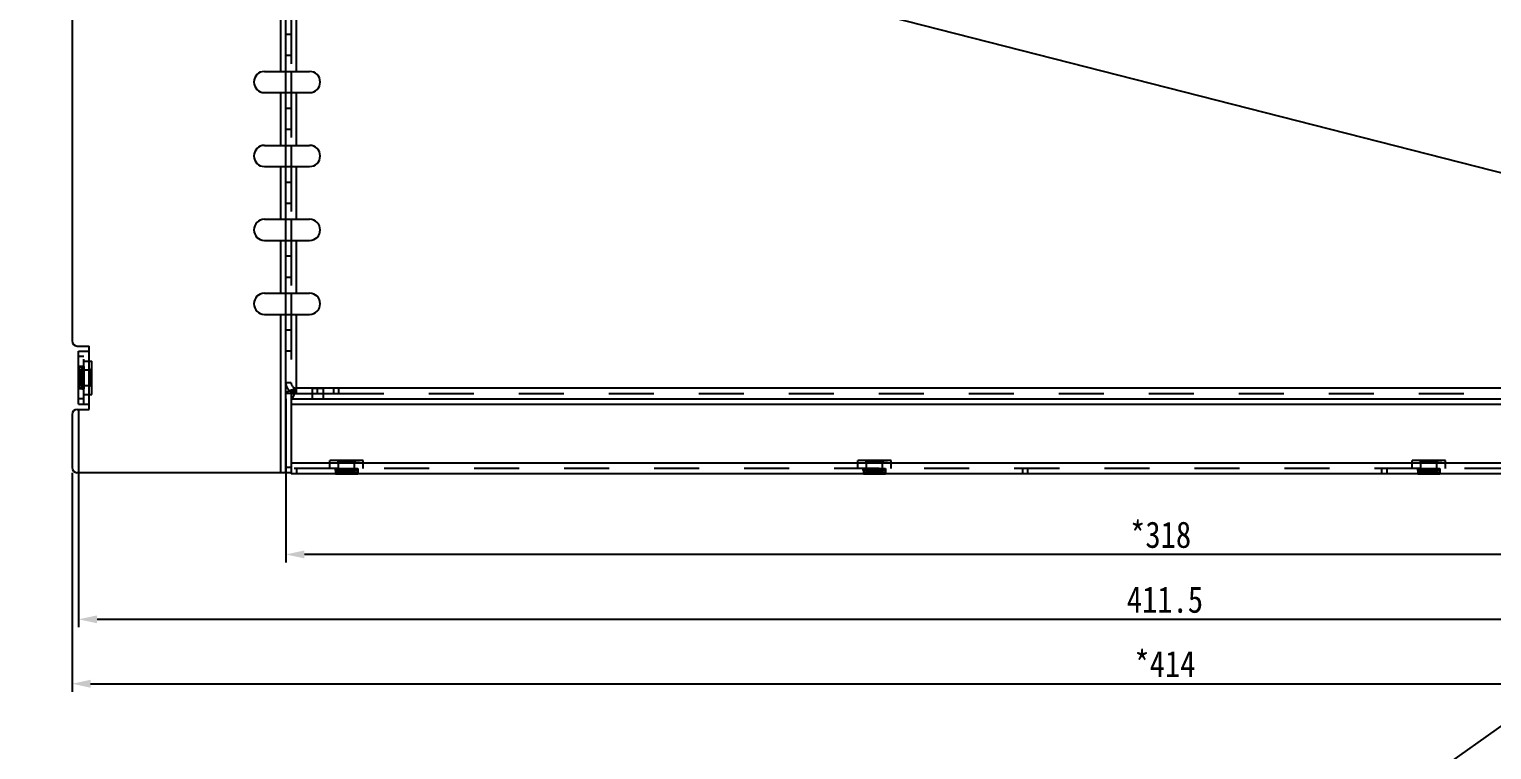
# Model space of a CAD drawing. Header units: millimetres. Extents: x 0 to 8948, y -1340 to 1100.
# Drawn here: x 2019.4 to 2296.4, y 403.5 to 539.9 of the extents above; entities that cross this region are included whole.
import ezdxf

# ---------------------------------------------------------------- set-up
doc = ezdxf.new("R2010")
doc.units = ezdxf.units.MM
doc.header["$LTSCALE"] = 85.25
doc.header["$PDMODE"] = 3
doc.header["$PDSIZE"] = 8
doc.linetypes.add('HIDDEN', pattern=[0.2, 0.1, -0.1])
doc.layers.get('0').update_dxf_attribs({"linetype": 'CONTINUOUS'})
doc.layers.get('Defpoints').update_dxf_attribs({"linetype": 'CONTINUOUS'})
doc.layers.add('02___PRT_ALL_AXES', color=7, linetype='CONTINUOUS')
doc.layers.add('DEFAULT_2', color=8, linetype='HIDDEN')
doc.styles.get("Standard").update_dxf_attribs({"font": 'txt', "width": 0.85})
doc.dimstyles.new('DIMSTYLE_1', dxfattribs={"dimtxt": 5, "dimasz": 3.5, "dimexe": 1.5, "dimexo": 1, "dimgap": 1.25, "dimtad": 1, "dimdsep": 46, "dimtxsty": 'Standard', "dimblk": '_FILLED', "dimblk1": '_FILLED', "dimblk2": '_FILLED', "dimcen": 0.09, "dimadec": 0, "dimazin": 0, "dimtp": 0.01, "dimtm": 0.01, "dimtfac": 1, "dimtofl": 0, "dimtmove": 0, "dimatfit": 3, "dimldrblk": '_FILLED', "dimfxl": 0, "dimtolj": 1, "dimarcsym": 0})

# ---------------------------------------------------------------- blocks, each defined once
blk = doc.blocks.new('_FILLED')
at = {"color": 0, "linetype": 'ByBlock'}
blk.add_solid([(0, 0), (-1, 0.214), (-1, -0.214)], dxfattribs=at)
blk = doc.blocks.new('*D7')
at = {"color": 0, "linetype": 'Continuous', "lineweight": -2, "transparency": 16777216}
for p, q in [((2027.54, 455.95), (2027.54, 414.48)), ((2441.54, 454.45), (2441.54, 414.48)), ((2031.04, 415.98), (2438.04, 415.98))]:
    blk.add_line(p, q, dxfattribs=at)
at = {"layer": 'Defpoints', "color": 0, "linetype": 'Continuous', "transparency": 16777216}
for p in [(2027.54, 456.95), (2441.54, 455.45), (2441.54, 415.98)]:
    blk.add_point(p, dxfattribs=at)
at = {"color": 0, "linetype": 'Continuous', "lineweight": -2, "transparency": 16777216, "xscale": 3.5, "yscale": 3.5, "zscale": 3.5, "rotation": 180}
blk.add_blockref('_FILLED', (2027.54, 415.98), dxfattribs=at)
at = {"color": 0, "linetype": 'Continuous', "lineweight": -2, "transparency": 16777216, "xscale": 3.5, "yscale": 3.5, "zscale": 3.5}
blk.add_blockref('_FILLED', (2441.54, 415.98), dxfattribs=at)
at = {"color": 0, "linetype": 'Continuous', "transparency": 16777216, "insert": (2234.54, 422.23), "char_height": 5, "width": 17, "attachment_point": 2}
blk.add_mtext('\\A1;*414', dxfattribs=at)
blk = doc.blocks.new('*D9')
at = {"color": 0, "linetype": 'Continuous', "lineweight": -2, "transparency": 16777216}
for p, q in [((2068.04, 469.95), (2068.04, 438.97)), ((2386.04, 469.95), (2386.04, 438.97)), ((2382.54, 440.47), (2071.54, 440.47))]:
    blk.add_line(p, q, dxfattribs=at)
at = {"layer": 'Defpoints', "color": 0, "linetype": 'Continuous', "transparency": 16777216}
for p in [(2068.04, 470.95), (2386.04, 470.95), (2068.04, 440.47)]:
    blk.add_point(p, dxfattribs=at)
at = {"color": 0, "linetype": 'Continuous', "lineweight": -2, "transparency": 16777216, "xscale": 3.5, "yscale": 3.5, "zscale": 3.5, "rotation": 180}
blk.add_blockref('_FILLED', (2068.04, 440.47), dxfattribs=at)
at = {"color": 0, "linetype": 'Continuous', "lineweight": -2, "transparency": 16777216, "xscale": 3.5, "yscale": 3.5, "zscale": 3.5}
blk.add_blockref('_FILLED', (2386.04, 440.47), dxfattribs=at)
at = {"color": 0, "linetype": 'Continuous', "transparency": 16777216, "insert": (2233.73, 446.72), "char_height": 5, "width": 17, "attachment_point": 2}
blk.add_mtext('\\A1;*318', dxfattribs=at)
blk = doc.blocks.new('*D15')
at = {"color": 0, "linetype": 'Continuous', "lineweight": -2, "transparency": 16777216}
for p, q in [((2440.29, 479.95), (2440.29, 426.68)), ((2028.79, 467.95), (2028.79, 426.68)), ((2436.79, 428.18), (2032.29, 428.18))]:
    blk.add_line(p, q, dxfattribs=at)
at = {"layer": 'Defpoints', "color": 0, "linetype": 'Continuous', "transparency": 16777216}
for p in [(2440.29, 480.95), (2028.79, 468.95), (2028.79, 428.18)]:
    blk.add_point(p, dxfattribs=at)
at = {"color": 0, "linetype": 'Continuous', "lineweight": -2, "transparency": 16777216, "xscale": 3.5, "yscale": 3.5, "zscale": 3.5, "rotation": 180}
blk.add_blockref('_FILLED', (2028.79, 428.18), dxfattribs=at)
at = {"color": 0, "linetype": 'Continuous', "lineweight": -2, "transparency": 16777216, "xscale": 3.5, "yscale": 3.5, "zscale": 3.5}
blk.add_blockref('_FILLED', (2440.29, 428.18), dxfattribs=at)
at = {"color": 0, "linetype": 'Continuous', "transparency": 16777216, "insert": (2234.54, 434.43), "char_height": 5, "width": 21.25, "attachment_point": 2}
blk.add_mtext('\\A1;411.5', dxfattribs=at)

msp = doc.modelspace()

# ---------------------------------------------------------------- linework, layer by layer
for p, q in [((0, 1100), (4304.922, 0)), ((1723.341, 0), (3273.341, 1100))]:
    msp.add_line(p, q)
at = {"color": 3, "linetype": 'Continuous'}
for p, q in [((2068.039, 455.948), (2068.039, 696.948)), ((2027.539, 576.948), (2027.539, 480.948)), ((2067.039, 541.948), (2067.039, 531.948)), ((2070.039, 531.948), (2070.039, 541.948)), ((2063.981, 531.948), (2072.539, 531.948)), ((2063.981, 527.948), (2072.539, 527.948)), ((2067.039, 527.948), (2067.039, 517.948)), ((2070.039, 517.948), (2070.039, 527.948)), ((2063.981, 517.948), (2072.539, 517.948)), ((2063.981, 513.948), (2072.539, 513.948)), ((2067.039, 513.948), (2067.039, 503.948)), ((2070.039, 503.948), (2070.039, 513.948)), ((2063.981, 503.948), (2072.539, 503.948)), ((2063.981, 499.948), (2072.539, 499.948)), ((2067.039, 499.948), (2067.039, 489.948)), ((2070.039, 489.948), (2070.039, 499.948)), ((2063.981, 489.948), (2072.539, 489.948)), ((2063.981, 485.948), (2072.539, 485.948)), ((2067.039, 485.948), (2067.039, 455.948)), ((2070.039, 471.948), (2070.039, 485.948)), ((2028.539, 479.948), (2030.789, 479.948)), ((2030.789, 467.948), (2030.789, 479.948)), ((2028.789, 468.948), (2028.789, 478.948)), ((2028.789, 478.948), (2030.789, 478.948)), ((2384.039, 471.948), (2070.039, 471.948)), ((2028.789, 468.948), (2030.789, 468.948)), ((2069.039, 469.948), (2069.039, 457.748)), ((2069.039, 469.948), (2385.039, 469.948)), ((2069.039, 468.948), (2385.039, 468.948)), ((2027.539, 466.948), (2027.539, 456.948)), ((2028.539, 467.948), (2030.789, 467.948)), ((2385.039, 457.748), (2069.039, 457.748)), ((2068.039, 455.948), (2028.539, 455.948)), ((2069.039, 455.901), (2069.039, 455.748)), ((2385.039, 455.748), (2069.039, 455.748))]:
    msp.add_line(p, q, dxfattribs=at)
at = {"color": 7, "linetype": 'Continuous'}
for p, q in [((2069.039, 531.948), (2069.039, 527.948)), ((2069.039, 517.948), (2069.039, 513.948)), ((2069.039, 503.948), (2069.039, 499.948)), ((2069.039, 489.948), (2069.039, 485.948)), ((2069.039, 470.948), (2068.039, 470.948)), ((2069.039, 470.948), (2069.039, 469.948)), ((2069.039, 457.748), (2069.039, 455.948)), ((2069.039, 456.948), (2068.039, 456.948)), ((2069.039, 455.948), (2068.039, 455.948))]:
    msp.add_line(p, q, dxfattribs=at)
at = {"color": 3, "linetype": 'Continuous'}
for centre, radius, start, end in [((2063.981, 529.948), 2, 90, 270), ((2072.539, 529.948), 2, 270, 90), ((2063.981, 515.948), 2, 90, 270), ((2072.539, 515.948), 2, 270, 90), ((2063.981, 501.948), 2, 90, 270), ((2072.539, 501.948), 2, 270, 90), ((2063.981, 487.948), 2, 90, 270), ((2072.539, 487.948), 2, 270, 90), ((2028.539, 480.948), 1, 180, 270), ((2070.039, 472.948), 2, 242.28559, 250.01104), ((2028.539, 466.948), 1, 90, 180), ((2028.539, 456.948), 1, 180, 270)]:
    msp.add_arc(centre, radius, start, end, dxfattribs=at)
for points in [[(2068.039, 470.948), (2068.039, 471.046), (2068.17, 471.198), (2068.389, 471.335), (2068.75, 471.513), (2069.307, 471.714), (2069.783, 471.867), (2070.039, 471.948)], [(2069.039, 469.948), (2069.137, 469.948), (2069.289, 470.079), (2069.426, 470.298), (2069.604, 470.659), (2069.805, 471.215), (2069.958, 471.692), (2070.039, 471.948)]]:
    msp.add_open_spline(points, degree=3, knots=[0, 0, 0, 0, 0.1275582, 0.2247905, 0.3461005, 0.6491201, 1, 1, 1, 1], dxfattribs=at)
at = {"color": 7, "linetype": 'Continuous'}
for points in [[(2069.039, 470.948), (2069.039, 471.141), (2069.285, 471.433), (2069.665, 471.709), (2069.911, 471.866), (2070.039, 471.948)], [(2069.039, 470.948), (2069.232, 470.948), (2069.525, 471.194), (2069.8, 471.574), (2069.957, 471.819), (2070.039, 471.948)]]:
    msp.add_open_spline(points, degree=3, knots=[0, 0, 0, 0, 0.4006962, 0.6839153, 1, 1, 1, 1], dxfattribs=at)
at = {"layer": '02___PRT_ALL_AXES', "color": 8, "linetype": 'HIDDEN'}
for p, q in [((2028.789, 476.048), (2028.789, 471.848)), ((2029.789, 476.048), (2028.789, 476.048)), ((2029.789, 476.048), (2029.789, 471.848)), ((2029.789, 471.848), (2028.789, 471.848)), ((2072.989, 471.948), (2072.989, 469.948)), ((2072.989, 471.948), (2075.089, 471.948)), ((2072.989, 470.948), (2075.089, 470.948)), ((2074.039, 470.948), (2074.039, 471.948)), ((2075.089, 471.948), (2075.089, 469.948)), ((2072.989, 469.948), (2075.089, 469.948)), ((2077.439, 456.748), (2077.439, 455.748)), ((2077.439, 456.748), (2081.639, 456.748)), ((2077.439, 455.748), (2081.639, 455.748)), ((2081.639, 456.748), (2081.639, 455.748)), ((2177.439, 456.748), (2181.639, 456.748)), ((2177.439, 456.748), (2177.439, 455.748)), ((2177.439, 455.748), (2181.639, 455.748)), ((2181.639, 456.748), (2181.639, 455.748)), ((2282.439, 456.748), (2286.639, 456.748)), ((2282.439, 456.748), (2282.439, 455.748)), ((2282.439, 455.748), (2286.639, 455.748)), ((2286.639, 456.748), (2286.639, 455.748))]:
    msp.add_line(p, q, dxfattribs=at)
at = {"layer": 'DEFAULT_2', "color": 8, "linetype": 'HIDDEN'}
for p, q in [((2069.039, 541.948), (2069.039, 531.948)), ((2069.039, 538.948), (2068.039, 538.948)), ((2069.039, 534.948), (2068.039, 534.948)), ((2069.039, 527.948), (2069.039, 517.948)), ((2069.039, 524.948), (2068.039, 524.948)), ((2069.039, 520.948), (2068.039, 520.948)), ((2069.039, 513.948), (2069.039, 503.948)), ((2069.039, 510.948), (2068.039, 510.948)), ((2069.039, 506.948), (2068.039, 506.948)), ((2069.039, 499.948), (2069.039, 489.948)), ((2069.039, 496.948), (2068.039, 496.948)), ((2069.039, 492.948), (2068.039, 492.948)), ((2069.039, 485.948), (2069.039, 470.948)), ((2069.039, 482.948), (2068.039, 482.948)), ((2029.789, 477.948), (2028.789, 477.948)), ((2029.789, 468.948), (2029.789, 478.948)), ((2029.789, 477.098), (2031.289, 477.098)), ((2031.289, 470.798), (2031.289, 477.098)), ((2069.039, 478.948), (2068.039, 478.948)), ((2028.819, 476.073), (2028.819, 471.823)), ((2028.819, 476.073), (2028.919, 476.073)), ((2029.119, 475.448), (2028.819, 475.748)), ((2028.919, 476.073), (2028.919, 471.823)), ((2029.409, 475.848), (2028.919, 476.073)), ((2029.119, 475.448), (2029.119, 472.448)), ((2029.119, 475.448), (2030.989, 475.448)), ((2029.409, 476.073), (2029.409, 471.823)), ((2029.409, 476.073), (2029.789, 476.073)), ((2030.989, 475.448), (2031.289, 475.748)), ((2030.989, 475.448), (2030.989, 472.448)), ((2031.269, 473.504), (2031.269, 473.885)), ((2031.289, 473.885), (2031.269, 473.885)), ((2031.269, 473.884), (2031.289, 473.884)), ((2031.269, 473.856), (2031.289, 473.856)), ((2031.289, 473.852), (2031.269, 473.852)), ((2031.269, 473.845), (2031.289, 473.845)), ((2031.269, 473.844), (2031.289, 473.844)), ((2031.289, 473.838), (2031.269, 473.838)), ((2031.269, 473.837), (2031.289, 473.837)), ((2031.269, 473.811), (2031.289, 473.811)), ((2031.269, 473.805), (2031.289, 473.805)), ((2031.269, 473.778), (2031.289, 473.778)), ((2031.269, 473.732), (2031.289, 473.732)), ((2031.269, 473.721), (2031.289, 473.721)), ((2031.269, 473.696), (2031.289, 473.696)), ((2031.269, 473.687), (2031.289, 473.687)), ((2031.269, 473.686), (2031.289, 473.686)), ((2029.119, 472.448), (2028.819, 472.148)), ((2028.819, 471.823), (2028.919, 471.823)), ((2029.409, 472.048), (2028.919, 471.823)), ((2029.119, 472.448), (2030.989, 472.448)), ((2029.409, 471.823), (2029.789, 471.823)), ((2030.989, 472.448), (2031.289, 472.148)), ((2031.269, 473.671), (2031.289, 473.671)), ((2031.269, 473.593), (2031.289, 473.593)), ((2031.269, 473.59), (2031.289, 473.59)), ((2031.269, 473.585), (2031.289, 473.585)), ((2031.289, 473.585), (2031.269, 473.585)), ((2031.269, 473.578), (2031.289, 473.578)), ((2031.269, 473.556), (2031.289, 473.556)), ((2031.269, 473.555), (2031.289, 473.555)), ((2031.269, 473.554), (2031.289, 473.554)), ((2031.269, 473.545), (2031.289, 473.545)), ((2031.269, 473.505), (2031.289, 473.505)), ((2031.269, 473.504), (2031.289, 473.504)), ((2031.269, 471.472), (2031.269, 473.364)), ((2031.269, 473.364), (2031.289, 473.364)), ((2031.269, 473.352), (2031.289, 473.352)), ((2031.269, 473.193), (2031.289, 473.193)), ((2031.269, 473.186), (2031.289, 473.186)), ((2031.269, 473.158), (2031.289, 473.158)), ((2031.269, 473.146), (2031.289, 473.146)), ((2031.269, 473.117), (2031.289, 473.117)), ((2031.269, 473.109), (2031.289, 473.109)), ((2031.269, 473.081), (2031.289, 473.081)), ((2031.289, 473.047), (2031.269, 473.047)), ((2031.269, 472.918), (2031.289, 472.918)), ((2031.289, 472.91), (2031.269, 472.91)), ((2031.269, 472.88), (2031.289, 472.88)), ((2031.289, 472.862), (2031.269, 472.862)), ((2031.269, 472.852), (2031.289, 472.852)), ((2031.269, 472.839), (2031.289, 472.839)), ((2031.269, 472.81), (2031.289, 472.81)), ((2031.289, 472.792), (2031.269, 472.792)), ((2031.269, 472.716), (2031.289, 472.716)), ((2031.269, 472.716), (2031.289, 472.716)), ((2031.269, 472.709), (2031.289, 472.709)), ((2031.269, 472.68), (2031.289, 472.68)), ((2031.269, 472.641), (2031.289, 472.641)), ((2031.269, 472.639), (2031.289, 472.639)), ((2031.269, 472.628), (2031.289, 472.628)), ((2031.289, 472.628), (2031.269, 472.628)), ((2031.289, 472.617), (2031.269, 472.617)), ((2031.269, 472.605), (2031.289, 472.605)), ((2031.269, 472.594), (2031.289, 472.594)), ((2031.289, 472.57), (2031.269, 472.57)), ((2031.269, 472.563), (2031.289, 472.563)), ((2031.269, 472.503), (2031.289, 472.503)), ((2031.289, 472.496), (2031.269, 472.496)), ((2031.269, 472.462), (2031.289, 472.462)), ((2031.269, 472.461), (2031.289, 472.461)), ((2031.289, 472.46), (2031.269, 472.46)), ((2031.269, 472.447), (2031.289, 472.447)), ((2031.269, 472.435), (2031.289, 472.435)), ((2031.289, 472.432), (2031.269, 472.432)), ((2031.269, 472.431), (2031.289, 472.431)), ((2031.269, 472.421), (2031.289, 472.421)), ((2031.289, 472.417), (2031.269, 472.417)), ((2031.269, 472.404), (2031.289, 472.404)), ((2031.269, 472.402), (2031.289, 472.402)), ((2031.269, 472.386), (2031.289, 472.386)), ((2031.269, 472.38), (2031.289, 472.38)), ((2031.289, 472.355), (2031.269, 472.355)), ((2031.269, 472.343), (2031.289, 472.343)), ((2031.269, 472.342), (2031.289, 472.342)), ((2031.269, 472.282), (2031.289, 472.282)), ((2031.269, 472.281), (2031.289, 472.281)), ((2031.269, 472.273), (2031.289, 472.273)), ((2031.269, 472.271), (2031.289, 472.271)), ((2031.269, 472.259), (2031.289, 472.259)), ((2031.269, 472.256), (2031.289, 472.256)), ((2031.269, 472.253), (2031.289, 472.253)), ((2031.289, 472.239), (2031.269, 472.239)), ((2031.269, 472.238), (2031.289, 472.238)), ((2031.269, 472.236), (2031.289, 472.236)), ((2031.269, 472.233), (2031.289, 472.233)), ((2031.269, 472.216), (2031.289, 472.216)), ((2031.269, 472.149), (2031.289, 472.149)), ((2031.269, 472.142), (2031.289, 472.142)), ((2031.269, 472.139), (2031.289, 472.139)), ((2031.269, 472.136), (2031.289, 472.136)), ((2031.269, 472.106), (2031.289, 472.106)), ((2031.269, 472.094), (2031.289, 472.094)), ((2031.269, 472.049), (2031.289, 472.049)), ((2031.289, 472.048), (2031.269, 472.048)), ((2031.269, 472.036), (2031.289, 472.036)), ((2031.269, 472.026), (2031.289, 472.026)), ((2031.269, 472.02), (2031.289, 472.02)), ((2031.269, 472.019), (2031.289, 472.019)), ((2031.269, 471.992), (2031.289, 471.992)), ((2031.269, 471.99), (2031.289, 471.99)), ((2031.269, 471.989), (2031.289, 471.989)), ((2031.269, 471.969), (2031.289, 471.969)), ((2031.269, 471.957), (2031.289, 471.957)), ((2031.269, 471.948), (2031.289, 471.948)), ((2031.269, 471.915), (2031.289, 471.915)), ((2031.269, 471.834), (2031.289, 471.834)), ((2031.269, 471.801), (2031.289, 471.801)), ((2031.289, 471.577), (2031.269, 471.577)), ((2031.269, 471.567), (2031.289, 471.567)), ((2031.269, 471.557), (2031.289, 471.557)), ((2031.269, 471.555), (2031.289, 471.555)), ((2031.289, 471.554), (2031.269, 471.554)), ((2031.269, 471.554), (2031.289, 471.554)), ((2031.269, 471.516), (2031.289, 471.516)), ((2031.289, 471.509), (2031.269, 471.509)), ((2031.269, 471.486), (2031.289, 471.486)), ((2031.269, 471.472), (2031.289, 471.472)), ((2069.039, 472.948), (2068.039, 472.948)), ((2069.039, 470.948), (2070.039, 470.948)), ((2070.039, 470.948), (2070.039, 471.948)), ((2070.039, 470.948), (2078.039, 470.948)), ((2077.039, 471.948), (2077.039, 470.948)), ((2078.039, 471.948), (2078.039, 470.948)), ((2078.039, 470.948), (2376.039, 470.948)), ((2029.789, 469.948), (2028.789, 469.948)), ((2029.789, 470.798), (2031.289, 470.798)), ((2076.389, 456.748), (2076.389, 458.248)), ((2082.689, 458.248), (2076.389, 458.248)), ((2078.039, 457.948), (2077.739, 458.248)), ((2078.039, 456.078), (2078.039, 457.948)), ((2081.039, 457.948), (2078.039, 457.948)), ((2079.603, 458.248), (2079.603, 458.228)), ((2079.603, 458.228), (2079.603, 458.248)), ((2079.984, 458.228), (2079.603, 458.228)), ((2079.631, 458.228), (2079.631, 458.248)), ((2079.635, 458.248), (2079.635, 458.228)), ((2079.642, 458.228), (2079.642, 458.248)), ((2079.644, 458.228), (2079.644, 458.248)), ((2079.65, 458.248), (2079.65, 458.228)), ((2079.65, 458.228), (2079.65, 458.248)), ((2079.676, 458.228), (2079.676, 458.248)), ((2079.682, 458.228), (2079.682, 458.248)), ((2079.71, 458.228), (2079.71, 458.248)), ((2079.755, 458.228), (2079.755, 458.248)), ((2079.767, 458.228), (2079.767, 458.248)), ((2079.791, 458.228), (2079.791, 458.248)), ((2079.8, 458.228), (2079.8, 458.248)), ((2079.801, 458.228), (2079.801, 458.248)), ((2079.816, 458.228), (2079.816, 458.248)), ((2079.894, 458.228), (2079.894, 458.248)), ((2079.898, 458.228), (2079.898, 458.248)), ((2079.902, 458.248), (2079.902, 458.228)), ((2079.903, 458.228), (2079.903, 458.248)), ((2079.909, 458.228), (2079.909, 458.248)), ((2079.931, 458.228), (2079.931, 458.248)), ((2079.932, 458.228), (2079.932, 458.248)), ((2079.933, 458.228), (2079.933, 458.248)), ((2079.942, 458.228), (2079.942, 458.248)), ((2079.982, 458.228), (2079.982, 458.248)), ((2079.984, 458.228), (2079.984, 458.248)), ((2080.124, 458.228), (2080.124, 458.248)), ((2082.015, 458.228), (2080.124, 458.228)), ((2080.135, 458.228), (2080.135, 458.248)), ((2080.294, 458.228), (2080.294, 458.248)), ((2080.302, 458.228), (2080.302, 458.248)), ((2080.33, 458.228), (2080.33, 458.248)), ((2080.341, 458.228), (2080.341, 458.248)), ((2080.37, 458.228), (2080.37, 458.248)), ((2080.378, 458.228), (2080.378, 458.248)), ((2080.406, 458.228), (2080.406, 458.248)), ((2080.441, 458.248), (2080.441, 458.228)), ((2080.569, 458.228), (2080.569, 458.248)), ((2080.577, 458.248), (2080.577, 458.228)), ((2080.608, 458.228), (2080.608, 458.248)), ((2080.625, 458.248), (2080.625, 458.228)), ((2080.635, 458.228), (2080.635, 458.248)), ((2080.648, 458.228), (2080.648, 458.248)), ((2080.677, 458.228), (2080.677, 458.248)), ((2080.695, 458.248), (2080.695, 458.228)), ((2080.771, 458.228), (2080.771, 458.248)), ((2080.771, 458.228), (2080.771, 458.248)), ((2080.779, 458.228), (2080.779, 458.248)), ((2080.808, 458.228), (2080.808, 458.248)), ((2080.846, 458.228), (2080.846, 458.248)), ((2080.848, 458.228), (2080.848, 458.248)), ((2080.859, 458.248), (2080.859, 458.228)), ((2080.859, 458.228), (2080.859, 458.248)), ((2080.87, 458.248), (2080.87, 458.228)), ((2080.882, 458.228), (2080.882, 458.248)), ((2080.893, 458.228), (2080.893, 458.248)), ((2080.917, 458.248), (2080.917, 458.228)), ((2080.925, 458.228), (2080.925, 458.248)), ((2080.984, 458.228), (2080.984, 458.248)), ((2080.991, 458.248), (2080.991, 458.228)), ((2081.025, 458.228), (2081.025, 458.248)), ((2081.026, 458.248), (2081.026, 458.228)), ((2081.027, 458.248), (2081.027, 458.228)), ((2081.039, 457.948), (2081.339, 458.248)), ((2081.039, 456.078), (2081.039, 457.948)), ((2081.041, 458.228), (2081.041, 458.248)), ((2081.052, 458.228), (2081.052, 458.248)), ((2081.055, 458.248), (2081.055, 458.228)), ((2081.056, 458.228), (2081.056, 458.248)), ((2081.066, 458.228), (2081.066, 458.248)), ((2081.07, 458.248), (2081.07, 458.228)), ((2081.083, 458.228), (2081.083, 458.248)), ((2081.086, 458.228), (2081.086, 458.248)), ((2081.101, 458.228), (2081.101, 458.248)), ((2081.107, 458.228), (2081.107, 458.248)), ((2081.132, 458.248), (2081.132, 458.228)), ((2081.144, 458.228), (2081.144, 458.248)), ((2081.145, 458.228), (2081.145, 458.248)), ((2081.206, 458.228), (2081.206, 458.248)), ((2081.206, 458.228), (2081.206, 458.248)), ((2081.214, 458.228), (2081.214, 458.248)), ((2081.216, 458.228), (2081.216, 458.248)), ((2081.229, 458.248), (2081.229, 458.228)), ((2081.231, 458.228), (2081.231, 458.248)), ((2081.234, 458.228), (2081.234, 458.248)), ((2081.248, 458.248), (2081.248, 458.228)), ((2081.25, 458.228), (2081.25, 458.248)), ((2081.251, 458.228), (2081.251, 458.248)), ((2081.254, 458.228), (2081.254, 458.248)), ((2081.271, 458.228), (2081.271, 458.248)), ((2081.339, 458.248), (2081.339, 458.228)), ((2081.345, 458.248), (2081.345, 458.228)), ((2081.348, 458.228), (2081.348, 458.248)), ((2081.352, 458.228), (2081.352, 458.248)), ((2081.381, 458.228), (2081.381, 458.248)), ((2081.393, 458.228), (2081.393, 458.248)), ((2081.438, 458.228), (2081.438, 458.248)), ((2081.439, 458.248), (2081.439, 458.228)), ((2081.451, 458.228), (2081.451, 458.248)), ((2081.461, 458.228), (2081.461, 458.248)), ((2081.467, 458.228), (2081.467, 458.248)), ((2081.468, 458.228), (2081.468, 458.248)), ((2081.495, 458.228), (2081.495, 458.248)), ((2081.497, 458.228), (2081.497, 458.248)), ((2081.498, 458.228), (2081.498, 458.248)), ((2081.518, 458.228), (2081.518, 458.248)), ((2081.53, 458.228), (2081.53, 458.248)), ((2081.539, 458.228), (2081.539, 458.248)), ((2081.572, 458.228), (2081.572, 458.248)), ((2081.653, 458.228), (2081.653, 458.248)), ((2081.686, 458.228), (2081.686, 458.248)), ((2081.91, 458.248), (2081.91, 458.228)), ((2081.92, 458.228), (2081.92, 458.248)), ((2081.93, 458.228), (2081.93, 458.248)), ((2081.932, 458.228), (2081.932, 458.248)), ((2081.933, 458.228), (2081.933, 458.248)), ((2081.933, 458.248), (2081.933, 458.228)), ((2081.971, 458.228), (2081.971, 458.248)), ((2081.979, 458.248), (2081.979, 458.228)), ((2082.001, 458.228), (2082.001, 458.248)), ((2082.015, 458.228), (2082.015, 458.248)), ((2082.689, 456.748), (2082.689, 458.248)), ((2182.689, 458.248), (2176.389, 458.248)), ((2176.389, 456.748), (2176.389, 458.248)), ((2178.039, 457.948), (2177.739, 458.248)), ((2181.039, 457.948), (2178.039, 457.948)), ((2178.039, 456.078), (2178.039, 457.948)), ((2179.603, 458.248), (2179.603, 458.228)), ((2179.603, 458.228), (2179.603, 458.248)), ((2179.984, 458.228), (2179.603, 458.228)), ((2179.631, 458.228), (2179.631, 458.248)), ((2179.635, 458.248), (2179.635, 458.228)), ((2179.642, 458.228), (2179.642, 458.248)), ((2179.644, 458.228), (2179.644, 458.248)), ((2179.65, 458.248), (2179.65, 458.228)), ((2179.65, 458.228), (2179.65, 458.248)), ((2179.676, 458.228), (2179.676, 458.248)), ((2179.682, 458.228), (2179.682, 458.248)), ((2179.71, 458.228), (2179.71, 458.248)), ((2179.755, 458.228), (2179.755, 458.248)), ((2179.767, 458.228), (2179.767, 458.248)), ((2179.791, 458.228), (2179.791, 458.248)), ((2179.8, 458.228), (2179.8, 458.248)), ((2179.801, 458.228), (2179.801, 458.248)), ((2179.816, 458.228), (2179.816, 458.248)), ((2179.894, 458.228), (2179.894, 458.248)), ((2179.898, 458.228), (2179.898, 458.248)), ((2179.902, 458.248), (2179.902, 458.228)), ((2179.903, 458.228), (2179.903, 458.248)), ((2179.909, 458.228), (2179.909, 458.248)), ((2179.931, 458.228), (2179.931, 458.248)), ((2179.932, 458.228), (2179.932, 458.248)), ((2179.933, 458.228), (2179.933, 458.248)), ((2179.942, 458.228), (2179.942, 458.248)), ((2179.982, 458.228), (2179.982, 458.248)), ((2179.984, 458.228), (2179.984, 458.248)), ((2180.124, 458.228), (2180.124, 458.248)), ((2182.015, 458.228), (2180.124, 458.228)), ((2180.135, 458.228), (2180.135, 458.248)), ((2180.294, 458.228), (2180.294, 458.248)), ((2180.302, 458.228), (2180.302, 458.248)), ((2180.33, 458.228), (2180.33, 458.248)), ((2180.341, 458.228), (2180.341, 458.248)), ((2180.37, 458.228), (2180.37, 458.248)), ((2180.378, 458.228), (2180.378, 458.248)), ((2180.406, 458.228), (2180.406, 458.248)), ((2180.441, 458.248), (2180.441, 458.228)), ((2180.569, 458.228), (2180.569, 458.248)), ((2180.577, 458.248), (2180.577, 458.228)), ((2180.608, 458.228), (2180.608, 458.248)), ((2180.625, 458.248), (2180.625, 458.228)), ((2180.635, 458.228), (2180.635, 458.248)), ((2180.648, 458.228), (2180.648, 458.248)), ((2180.677, 458.228), (2180.677, 458.248)), ((2180.695, 458.248), (2180.695, 458.228)), ((2180.771, 458.228), (2180.771, 458.248)), ((2180.771, 458.228), (2180.771, 458.248)), ((2180.779, 458.228), (2180.779, 458.248)), ((2180.808, 458.228), (2180.808, 458.248)), ((2180.846, 458.228), (2180.846, 458.248)), ((2180.848, 458.228), (2180.848, 458.248)), ((2180.859, 458.248), (2180.859, 458.228)), ((2180.859, 458.228), (2180.859, 458.248)), ((2180.87, 458.248), (2180.87, 458.228)), ((2180.882, 458.228), (2180.882, 458.248)), ((2180.893, 458.228), (2180.893, 458.248)), ((2180.917, 458.248), (2180.917, 458.228)), ((2180.925, 458.228), (2180.925, 458.248)), ((2180.984, 458.228), (2180.984, 458.248)), ((2180.991, 458.248), (2180.991, 458.228)), ((2181.025, 458.228), (2181.025, 458.248)), ((2181.026, 458.248), (2181.026, 458.228)), ((2181.027, 458.248), (2181.027, 458.228)), ((2181.039, 457.948), (2181.339, 458.248)), ((2181.039, 456.078), (2181.039, 457.948)), ((2181.041, 458.228), (2181.041, 458.248)), ((2181.052, 458.228), (2181.052, 458.248)), ((2181.055, 458.248), (2181.055, 458.228)), ((2181.056, 458.228), (2181.056, 458.248)), ((2181.066, 458.228), (2181.066, 458.248)), ((2181.07, 458.248), (2181.07, 458.228)), ((2181.083, 458.228), (2181.083, 458.248)), ((2181.086, 458.228), (2181.086, 458.248)), ((2181.101, 458.228), (2181.101, 458.248)), ((2181.107, 458.228), (2181.107, 458.248)), ((2181.132, 458.248), (2181.132, 458.228)), ((2181.144, 458.228), (2181.144, 458.248)), ((2181.145, 458.228), (2181.145, 458.248)), ((2181.206, 458.228), (2181.206, 458.248)), ((2181.206, 458.228), (2181.206, 458.248)), ((2181.214, 458.228), (2181.214, 458.248)), ((2181.216, 458.228), (2181.216, 458.248)), ((2181.229, 458.248), (2181.229, 458.228)), ((2181.231, 458.228), (2181.231, 458.248)), ((2181.234, 458.228), (2181.234, 458.248)), ((2181.248, 458.248), (2181.248, 458.228)), ((2181.25, 458.228), (2181.25, 458.248)), ((2181.251, 458.228), (2181.251, 458.248)), ((2181.254, 458.228), (2181.254, 458.248)), ((2181.271, 458.228), (2181.271, 458.248)), ((2181.339, 458.248), (2181.339, 458.228)), ((2181.345, 458.248), (2181.345, 458.228)), ((2181.348, 458.228), (2181.348, 458.248)), ((2181.352, 458.228), (2181.352, 458.248)), ((2181.381, 458.228), (2181.381, 458.248)), ((2181.393, 458.228), (2181.393, 458.248)), ((2181.438, 458.228), (2181.438, 458.248)), ((2181.439, 458.248), (2181.439, 458.228)), ((2181.451, 458.228), (2181.451, 458.248)), ((2181.461, 458.228), (2181.461, 458.248)), ((2181.467, 458.228), (2181.467, 458.248)), ((2181.468, 458.228), (2181.468, 458.248)), ((2181.495, 458.228), (2181.495, 458.248)), ((2181.497, 458.228), (2181.497, 458.248)), ((2181.498, 458.228), (2181.498, 458.248)), ((2181.518, 458.228), (2181.518, 458.248)), ((2181.53, 458.228), (2181.53, 458.248)), ((2181.539, 458.228), (2181.539, 458.248)), ((2181.572, 458.228), (2181.572, 458.248)), ((2181.653, 458.228), (2181.653, 458.248)), ((2181.686, 458.228), (2181.686, 458.248)), ((2181.91, 458.248), (2181.91, 458.228)), ((2181.92, 458.228), (2181.92, 458.248)), ((2181.93, 458.228), (2181.93, 458.248)), ((2181.932, 458.228), (2181.932, 458.248)), ((2181.933, 458.228), (2181.933, 458.248)), ((2181.933, 458.248), (2181.933, 458.228)), ((2181.971, 458.228), (2181.971, 458.248)), ((2181.979, 458.248), (2181.979, 458.228)), ((2182.001, 458.228), (2182.001, 458.248)), ((2182.015, 458.228), (2182.015, 458.248)), ((2182.689, 456.748), (2182.689, 458.248)), ((2287.689, 458.248), (2281.389, 458.248)), ((2281.389, 456.748), (2281.389, 458.248)), ((2283.039, 457.948), (2282.739, 458.248)), ((2286.039, 457.948), (2283.039, 457.948)), ((2283.039, 456.078), (2283.039, 457.948)), ((2284.603, 458.248), (2284.603, 458.228)), ((2284.603, 458.228), (2284.603, 458.248)), ((2284.984, 458.228), (2284.603, 458.228)), ((2284.631, 458.228), (2284.631, 458.248)), ((2284.635, 458.248), (2284.635, 458.228)), ((2284.642, 458.228), (2284.642, 458.248)), ((2284.644, 458.228), (2284.644, 458.248)), ((2284.65, 458.248), (2284.65, 458.228)), ((2284.65, 458.228), (2284.65, 458.248)), ((2284.676, 458.228), (2284.676, 458.248)), ((2284.682, 458.228), (2284.682, 458.248)), ((2284.71, 458.228), (2284.71, 458.248)), ((2284.755, 458.228), (2284.755, 458.248)), ((2284.767, 458.228), (2284.767, 458.248)), ((2284.791, 458.228), (2284.791, 458.248)), ((2284.8, 458.228), (2284.8, 458.248)), ((2284.801, 458.228), (2284.801, 458.248)), ((2284.816, 458.228), (2284.816, 458.248)), ((2284.894, 458.228), (2284.894, 458.248)), ((2284.898, 458.228), (2284.898, 458.248)), ((2284.902, 458.248), (2284.902, 458.228)), ((2284.903, 458.228), (2284.903, 458.248)), ((2284.909, 458.228), (2284.909, 458.248)), ((2284.931, 458.228), (2284.931, 458.248)), ((2284.932, 458.228), (2284.932, 458.248)), ((2284.933, 458.228), (2284.933, 458.248)), ((2284.942, 458.228), (2284.942, 458.248)), ((2284.982, 458.228), (2284.982, 458.248)), ((2284.984, 458.228), (2284.984, 458.248)), ((2285.124, 458.228), (2285.124, 458.248)), ((2287.015, 458.228), (2285.124, 458.228)), ((2285.135, 458.228), (2285.135, 458.248)), ((2285.294, 458.228), (2285.294, 458.248)), ((2285.302, 458.228), (2285.302, 458.248)), ((2285.33, 458.228), (2285.33, 458.248)), ((2285.341, 458.228), (2285.341, 458.248)), ((2285.37, 458.228), (2285.37, 458.248)), ((2285.378, 458.228), (2285.378, 458.248)), ((2285.406, 458.228), (2285.406, 458.248)), ((2285.441, 458.248), (2285.441, 458.228)), ((2285.569, 458.228), (2285.569, 458.248)), ((2285.577, 458.248), (2285.577, 458.228)), ((2285.608, 458.228), (2285.608, 458.248)), ((2285.625, 458.248), (2285.625, 458.228)), ((2285.635, 458.228), (2285.635, 458.248)), ((2285.648, 458.228), (2285.648, 458.248)), ((2285.677, 458.228), (2285.677, 458.248)), ((2285.695, 458.248), (2285.695, 458.228)), ((2285.771, 458.228), (2285.771, 458.248)), ((2285.771, 458.228), (2285.771, 458.248)), ((2285.779, 458.228), (2285.779, 458.248)), ((2285.808, 458.228), (2285.808, 458.248)), ((2285.846, 458.228), (2285.846, 458.248)), ((2285.848, 458.228), (2285.848, 458.248)), ((2285.859, 458.248), (2285.859, 458.228)), ((2285.859, 458.228), (2285.859, 458.248)), ((2285.87, 458.248), (2285.87, 458.228)), ((2285.882, 458.228), (2285.882, 458.248)), ((2285.893, 458.228), (2285.893, 458.248)), ((2285.917, 458.248), (2285.917, 458.228)), ((2285.925, 458.228), (2285.925, 458.248)), ((2285.984, 458.228), (2285.984, 458.248)), ((2285.991, 458.248), (2285.991, 458.228)), ((2286.025, 458.228), (2286.025, 458.248)), ((2286.026, 458.248), (2286.026, 458.228)), ((2286.027, 458.248), (2286.027, 458.228)), ((2286.039, 457.948), (2286.339, 458.248)), ((2286.039, 456.078), (2286.039, 457.948)), ((2286.041, 458.228), (2286.041, 458.248)), ((2286.052, 458.228), (2286.052, 458.248)), ((2286.055, 458.248), (2286.055, 458.228)), ((2286.056, 458.228), (2286.056, 458.248)), ((2286.066, 458.228), (2286.066, 458.248)), ((2286.07, 458.248), (2286.07, 458.228)), ((2286.083, 458.228), (2286.083, 458.248)), ((2286.086, 458.228), (2286.086, 458.248)), ((2286.101, 458.228), (2286.101, 458.248)), ((2286.107, 458.228), (2286.107, 458.248)), ((2286.132, 458.248), (2286.132, 458.228)), ((2286.144, 458.228), (2286.144, 458.248)), ((2286.145, 458.228), (2286.145, 458.248)), ((2286.206, 458.228), (2286.206, 458.248)), ((2286.206, 458.228), (2286.206, 458.248)), ((2286.214, 458.228), (2286.214, 458.248)), ((2286.216, 458.228), (2286.216, 458.248)), ((2286.229, 458.248), (2286.229, 458.228)), ((2286.231, 458.228), (2286.231, 458.248)), ((2286.234, 458.228), (2286.234, 458.248)), ((2286.248, 458.248), (2286.248, 458.228)), ((2286.25, 458.228), (2286.25, 458.248)), ((2286.251, 458.228), (2286.251, 458.248)), ((2286.254, 458.228), (2286.254, 458.248)), ((2286.271, 458.228), (2286.271, 458.248)), ((2286.339, 458.248), (2286.339, 458.228)), ((2286.345, 458.248), (2286.345, 458.228)), ((2286.348, 458.228), (2286.348, 458.248)), ((2286.352, 458.228), (2286.352, 458.248)), ((2286.381, 458.228), (2286.381, 458.248)), ((2286.393, 458.228), (2286.393, 458.248)), ((2286.438, 458.228), (2286.438, 458.248)), ((2286.439, 458.248), (2286.439, 458.228)), ((2286.451, 458.228), (2286.451, 458.248)), ((2286.461, 458.228), (2286.461, 458.248)), ((2286.467, 458.228), (2286.467, 458.248)), ((2286.468, 458.228), (2286.468, 458.248)), ((2286.495, 458.228), (2286.495, 458.248)), ((2286.497, 458.228), (2286.497, 458.248)), ((2286.498, 458.228), (2286.498, 458.248)), ((2286.518, 458.228), (2286.518, 458.248)), ((2286.53, 458.228), (2286.53, 458.248)), ((2286.539, 458.228), (2286.539, 458.248)), ((2286.572, 458.228), (2286.572, 458.248)), ((2286.653, 458.228), (2286.653, 458.248)), ((2286.686, 458.228), (2286.686, 458.248)), ((2286.91, 458.248), (2286.91, 458.228)), ((2286.92, 458.228), (2286.92, 458.248)), ((2286.93, 458.228), (2286.93, 458.248)), ((2286.932, 458.228), (2286.932, 458.248)), ((2286.933, 458.228), (2286.933, 458.248)), ((2286.933, 458.248), (2286.933, 458.228)), ((2286.971, 458.228), (2286.971, 458.248)), ((2286.979, 458.248), (2286.979, 458.228)), ((2287.001, 458.228), (2287.001, 458.248)), ((2287.015, 458.228), (2287.015, 458.248)), ((2287.689, 456.748), (2287.689, 458.248)), ((2385.039, 456.748), (2069.039, 456.748)), ((2069.039, 455.948), (2069.039, 455.901)), ((2070.039, 456.748), (2070.039, 455.748)), ((2077.414, 456.368), (2077.414, 456.748)), ((2077.414, 456.368), (2081.664, 456.368)), ((2077.639, 456.368), (2077.414, 455.878)), ((2077.414, 455.778), (2077.414, 455.878)), ((2081.664, 455.878), (2077.414, 455.878)), ((2077.414, 455.778), (2081.664, 455.778)), ((2078.039, 456.078), (2077.739, 455.778)), ((2081.039, 456.078), (2078.039, 456.078)), ((2081.039, 456.078), (2081.339, 455.778)), ((2081.439, 456.368), (2081.664, 455.878)), ((2081.664, 456.368), (2081.664, 456.748)), ((2081.664, 455.778), (2081.664, 455.878)), ((2177.414, 456.368), (2177.414, 456.748)), ((2177.414, 456.368), (2181.664, 456.368)), ((2177.639, 456.368), (2177.414, 455.878)), ((2181.664, 455.878), (2177.414, 455.878)), ((2177.414, 455.778), (2177.414, 455.878)), ((2177.414, 455.778), (2181.664, 455.778)), ((2178.039, 456.078), (2177.739, 455.778)), ((2181.039, 456.078), (2178.039, 456.078)), ((2181.039, 456.078), (2181.339, 455.778)), ((2181.439, 456.368), (2181.664, 455.878)), ((2181.664, 456.368), (2181.664, 456.748)), ((2181.664, 455.778), (2181.664, 455.878)), ((2207.539, 456.748), (2207.539, 455.748)), ((2208.539, 456.748), (2208.539, 455.748)), ((2275.539, 456.748), (2275.539, 455.748)), ((2276.539, 456.748), (2276.539, 455.748)), ((2282.414, 456.368), (2282.414, 456.748)), ((2282.414, 456.368), (2286.664, 456.368)), ((2282.639, 456.368), (2282.414, 455.878)), ((2286.664, 455.878), (2282.414, 455.878)), ((2282.414, 455.778), (2282.414, 455.878)), ((2282.414, 455.778), (2286.664, 455.778)), ((2283.039, 456.078), (2282.739, 455.778)), ((2286.039, 456.078), (2283.039, 456.078)), ((2286.039, 456.078), (2286.339, 455.778)), ((2286.439, 456.368), (2286.664, 455.878)), ((2286.664, 456.368), (2286.664, 456.748)), ((2286.664, 455.778), (2286.664, 455.878))]:
    msp.add_line(p, q, dxfattribs=at)
for radius, start, end in [(2, 180, 242.28559), (1, 180, 270), (2, 250.01104, 270)]:
    msp.add_arc((2070.039, 472.948), radius, start, end, dxfattribs=at)

# ---------------------------------------------------------------- dimensions: what is measured, and where the dimension line sits
at = {"color": 2, "linetype": 'Continuous'}
dim = msp.add_linear_dim(base=(2028.789, 428.175), p1=(2440.289, 480.948), p2=(2028.789, 468.948), angle=180, dimstyle='DIMSTYLE_1', dxfattribs=at)
dim.commit()
dim.dimension.update_dxf_attribs({"geometry": '*D15', "text_midpoint": (2234.539, 428.175), "dimtype": 160})
dim = msp.add_linear_dim(base=(2068.039, 440.465), p1=(2386.039, 470.948), p2=(2068.039, 470.948), angle=180, text='*<>', dimstyle='DIMSTYLE_1', dxfattribs=at)
dim.commit()
dim.dimension.update_dxf_attribs({"geometry": '*D9', "text_midpoint": (2233.733, 440.465), "dimtype": 160})
dim = msp.add_linear_dim(base=(2441.539, 415.98), p1=(2027.539, 456.948), p2=(2441.539, 455.448), text='*<>', dimstyle='DIMSTYLE_1', dxfattribs=at)
dim.commit()
dim.dimension.update_dxf_attribs({"geometry": '*D7', "text_midpoint": (2234.539, 415.98), "dimtype": 160})

doc.saveas('drawing.dxf')
